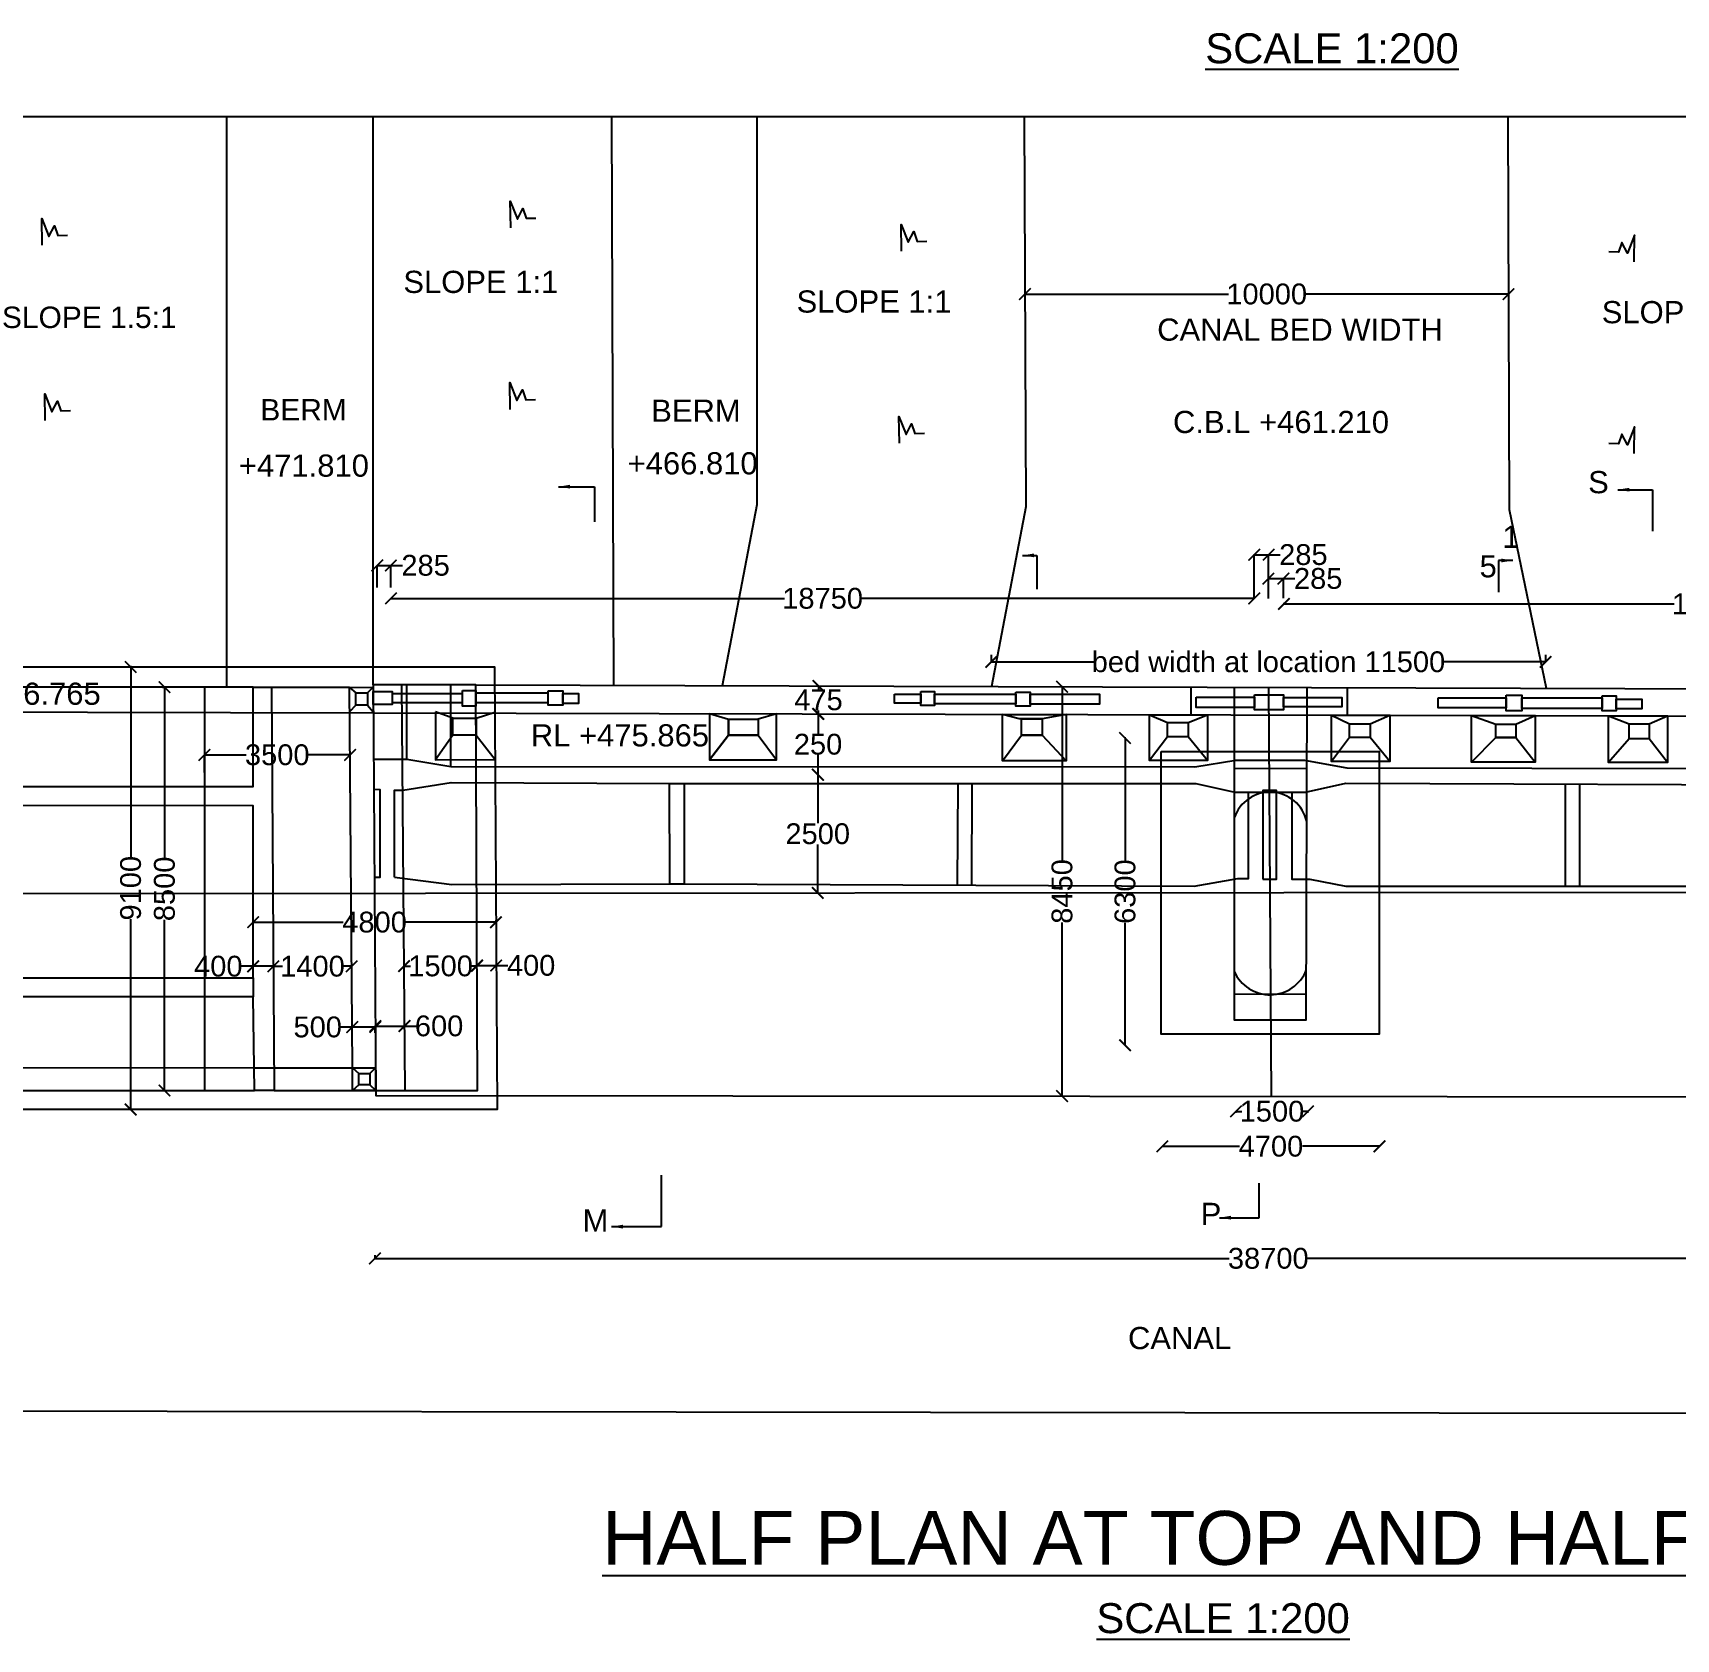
# Model space of a CAD drawing. Header units: inches. Extents: x -60434 to 117548, y -84336 to 29578.
# Drawn here: x -24382 to 11194, y -41999 to -7236 of the extents above; entities that cross this region are included whole.
import ezdxf

# ---------------------------------------------------------------- set-up
doc = ezdxf.new("R2010")
doc.units = ezdxf.units.IN
doc.header["$MEASUREMENT"] = 0
doc.styles.get("Standard").update_dxf_attribs({"font": 'arial.ttf'})
doc.dimstyles.get("Standard").update_dxf_attribs({"dimtxt": 450, "dimasz": 250, "dimexe": 0.18, "dimexo": 0.0625, "dimgap": 0.09, "dimtad": 0, "dimtih": 1, "dimtoh": 1, "dimdec": 0, "dimzin": 0, "dimdsep": 46, "dimtxsty": 'Standard', "dimblk": 'ARCHTICK', "dimcen": 0.09, "dimadec": 0, "dimazin": 0, "dimtfac": 1, "dimtdec": 0, "dimtofl": 0, "dimtmove": 0, "dimatfit": 3, "dimfxl": 1, "dimtolj": 1, "dimtzin": 0, "dimarcsym": 0})

# ---------------------------------------------------------------- blocks, each defined once
blk = doc.blocks.new('_ArchTick')
at = {"color": 0, "linetype": 'ByBlock', "const_width": 0.15}
blk.add_lwpolyline([(-0.5, -0.5), (0.5, 0.5)], dxfattribs=at)
blk = doc.blocks.new('*D48')
at = {"layer": 'Defpoints', "color": 0, "lineweight": -2, "transparency": 16777216}
for p, q in [((-22244, -20959), (-22264, -20959)), ((-22264, -20959), (-22264, -25077)), ((-22264, -30537), (-22264, -26420)), ((-22244, -30537), (-22264, -30537))]:
    blk.add_line(p, q, dxfattribs=at)
at = {"layer": 'Defpoints', "color": 0, "transparency": 16777216}
for p in [(-22264, -20959), (-22244, -20959), (-22244, -30537)]:
    blk.add_point(p, dxfattribs=at)
at = {"layer": 'Defpoints', "color": 0, "lineweight": -2, "transparency": 16777216, "xscale": 250, "yscale": 250, "zscale": 250}
for p, rotation in [((-22264, -20959), 90), ((-22264, -30537), 270)]:
    blk.add_blockref('_ArchTick', p, dxfattribs=dict(at, rotation=rotation))
at = {"layer": 'Defpoints', "color": 0, "transparency": 16777216, "insert": (-22264, -25748), "char_height": 450, "attachment_point": 5, "rotation": 90}
blk.add_mtext('\\A1;9100', dxfattribs=at)
blk = doc.blocks.new('*D49')
at = {"layer": 'Defpoints', "color": 0, "lineweight": -2, "transparency": 16777216}
for p, q in [((-21575, -21397), (-21531, -21397)), ((-21532, -21397), (-21532, -25091)), ((-21532, -30127), (-21532, -26434)), ((-21575, -30127), (-21531, -30127))]:
    blk.add_line(p, q, dxfattribs=at)
at = {"layer": 'Defpoints', "color": 0, "transparency": 16777216}
for p in [(-21576, -21397), (-21532, -21397), (-21576, -30127)]:
    blk.add_point(p, dxfattribs=at)
at = {"layer": 'Defpoints', "color": 0, "lineweight": -2, "transparency": 16777216, "xscale": 250, "yscale": 250, "zscale": 250}
for p, rotation in [((-21532, -21397), 90), ((-21532, -30127), 270)]:
    blk.add_blockref('_ArchTick', p, dxfattribs=dict(at, rotation=rotation))
at = {"layer": 'Defpoints', "color": 0, "transparency": 16777216, "insert": (-21532, -25762), "char_height": 450, "attachment_point": 5, "rotation": 90}
blk.add_mtext('\\A1;8500', dxfattribs=at)
blk = doc.blocks.new('*D50')
at = {"layer": 'Defpoints', "color": 0, "lineweight": -2, "transparency": 16777216}
for p, q in [((-19612, -27438), (-19862, -27438)), ((-19612, -27441), (-19612, -27438)), ((-19177, -27438), (-19612, -27438)), ((-19177, -27438), (-19177, -27438))]:
    blk.add_line(p, q, dxfattribs=at)
at = {"layer": 'Defpoints', "color": 0, "transparency": 16777216}
for p in [(-19612, -27441), (-19177, -27438), (-19177, -27438)]:
    blk.add_point(p, dxfattribs=at)
at = {"layer": 'Defpoints', "color": 0, "lineweight": -2, "transparency": 16777216, "xscale": 250, "yscale": 250, "zscale": 250, "rotation": 180}
blk.add_blockref('_ArchTick', (-19612, -27438), dxfattribs=at)
at = {"layer": 'Defpoints', "color": 0, "lineweight": -2, "transparency": 16777216, "xscale": 250, "yscale": 250, "zscale": 250}
blk.add_blockref('_ArchTick', (-19177, -27438), dxfattribs=at)
at = {"layer": 'Defpoints', "color": 0, "transparency": 16777216, "insert": (-20367, -27438), "char_height": 450, "attachment_point": 5}
blk.add_mtext('\\A1;400', dxfattribs=at)
blk = doc.blocks.new('*D51')
at = {"layer": 'Defpoints', "color": 0, "lineweight": -2, "transparency": 16777216}
for p, q in [((-14766, -27422), (-14766, -27420)), ((-14766, -27420), (-14351, -27420)), ((-14351, -27420), (-14351, -27420)), ((-14351, -27420), (-14101, -27420))]:
    blk.add_line(p, q, dxfattribs=at)
at = {"layer": 'Defpoints', "color": 0, "transparency": 16777216}
for p in [(-14766, -27422), (-14351, -27420), (-14351, -27420)]:
    blk.add_point(p, dxfattribs=at)
at = {"layer": 'Defpoints', "color": 0, "lineweight": -2, "transparency": 16777216, "xscale": 250, "yscale": 250, "zscale": 250, "rotation": 180}
blk.add_blockref('_ArchTick', (-14766, -27420), dxfattribs=at)
at = {"layer": 'Defpoints', "color": 0, "lineweight": -2, "transparency": 16777216, "xscale": 250, "yscale": 250, "zscale": 250}
blk.add_blockref('_ArchTick', (-14351, -27420), dxfattribs=at)
at = {"layer": 'Defpoints', "color": 0, "transparency": 16777216, "insert": (-13595, -27420), "char_height": 450, "attachment_point": 5}
blk.add_mtext('\\A1;400', dxfattribs=at)
blk = doc.blocks.new('*D52')
at = {"layer": 'Defpoints', "color": 0, "lineweight": -2, "transparency": 16777216}
for p, q in [((-19177, -27452), (-19177, -27438)), ((-19177, -27438), (-18978, -27438)), ((-17480, -27438), (-17678, -27438)), ((-17480, -27438), (-17480, -27438))]:
    blk.add_line(p, q, dxfattribs=at)
at = {"layer": 'Defpoints', "color": 0, "transparency": 16777216}
for p in [(-19177, -27452), (-17480, -27438), (-17480, -27438)]:
    blk.add_point(p, dxfattribs=at)
at = {"layer": 'Defpoints', "color": 0, "lineweight": -2, "transparency": 16777216, "xscale": 250, "yscale": 250, "zscale": 250, "rotation": 180}
blk.add_blockref('_ArchTick', (-19177, -27438), dxfattribs=at)
at = {"layer": 'Defpoints', "color": 0, "lineweight": -2, "transparency": 16777216, "xscale": 250, "yscale": 250, "zscale": 250}
blk.add_blockref('_ArchTick', (-17480, -27438), dxfattribs=at)
at = {"layer": 'Defpoints', "color": 0, "transparency": 16777216, "insert": (-18328, -27438), "char_height": 450, "attachment_point": 5}
blk.add_mtext('\\A1;1400', dxfattribs=at)
blk = doc.blocks.new('*D53')
at = {"layer": 'Defpoints', "color": 0, "lineweight": -2, "transparency": 16777216}
for p, q in [((-16345, -27432), (-16345, -27432)), ((-16345, -27432), (-16205, -27432)), ((-14766, -27432), (-14905, -27432)), ((-14766, -27420), (-14766, -27432))]:
    blk.add_line(p, q, dxfattribs=at)
at = {"layer": 'Defpoints', "color": 0, "transparency": 16777216}
for p in [(-16345, -27432), (-16345, -27432), (-14766, -27420)]:
    blk.add_point(p, dxfattribs=at)
at = {"layer": 'Defpoints', "color": 0, "lineweight": -2, "transparency": 16777216, "xscale": 250, "yscale": 250, "zscale": 250, "rotation": 180}
blk.add_blockref('_ArchTick', (-16345, -27432), dxfattribs=at)
at = {"layer": 'Defpoints', "color": 0, "lineweight": -2, "transparency": 16777216, "xscale": 250, "yscale": 250, "zscale": 250}
blk.add_blockref('_ArchTick', (-14766, -27432), dxfattribs=at)
at = {"layer": 'Defpoints', "color": 0, "transparency": 16777216, "insert": (-15555, -27432), "char_height": 450, "attachment_point": 5}
blk.add_mtext('\\A1;1500', dxfattribs=at)
blk = doc.blocks.new('*D54')
at = {"layer": 'Defpoints', "color": 0, "lineweight": -2, "transparency": 16777216}
for p, q in [((-19612, -26468), (-19612, -26484)), ((-19612, -26484), (-17664, -26484)), ((-14357, -26484), (-16304, -26484)), ((-14357, -26438), (-14357, -26484))]:
    blk.add_line(p, q, dxfattribs=at)
at = {"layer": 'Defpoints', "color": 0, "transparency": 16777216}
for p in [(-19612, -26468), (-14357, -26437), (-14357, -26484)]:
    blk.add_point(p, dxfattribs=at)
at = {"layer": 'Defpoints', "color": 0, "lineweight": -2, "transparency": 16777216, "xscale": 250, "yscale": 250, "zscale": 250, "rotation": 180}
blk.add_blockref('_ArchTick', (-19612, -26484), dxfattribs=at)
at = {"layer": 'Defpoints', "color": 0, "lineweight": -2, "transparency": 16777216, "xscale": 250, "yscale": 250, "zscale": 250}
blk.add_blockref('_ArchTick', (-14357, -26484), dxfattribs=at)
at = {"layer": 'Defpoints', "color": 0, "transparency": 16777216, "insert": (-16984, -26484), "char_height": 450, "attachment_point": 5}
blk.add_mtext('\\A1;4800', dxfattribs=at)
blk = doc.blocks.new('*D55')
at = {"layer": 'Defpoints', "color": 0, "lineweight": -2, "transparency": 16777216}
for p, q in [((-17468, -28753), (-17718, -28753)), ((-17468, -28879), (-17468, -28753)), ((-16968, -28753), (-17468, -28753)), ((-16968, -28876), (-16968, -28753))]:
    blk.add_line(p, q, dxfattribs=at)
at = {"layer": 'Defpoints', "color": 0, "transparency": 16777216}
for p in [(-16968, -28753), (-17468, -28879), (-16968, -28876)]:
    blk.add_point(p, dxfattribs=at)
at = {"layer": 'Defpoints', "color": 0, "lineweight": -2, "transparency": 16777216, "xscale": 250, "yscale": 250, "zscale": 250, "rotation": 180}
blk.add_blockref('_ArchTick', (-17468, -28753), dxfattribs=at)
at = {"layer": 'Defpoints', "color": 0, "lineweight": -2, "transparency": 16777216, "xscale": 250, "yscale": 250, "zscale": 250}
blk.add_blockref('_ArchTick', (-16968, -28753), dxfattribs=at)
at = {"layer": 'Defpoints', "color": 0, "transparency": 16777216, "insert": (-18215, -28753), "char_height": 450, "attachment_point": 5}
blk.add_mtext('\\A1;500', dxfattribs=at)
blk = doc.blocks.new('*D56')
at = {"layer": 'Defpoints', "color": 0, "lineweight": -2, "transparency": 16777216}
for p, q in [((-16969, -28757), (-16969, -28729)), ((-16969, -28730), (-16335, -28730)), ((-16335, -28752), (-16335, -28729)), ((-16335, -28730), (-16085, -28730))]:
    blk.add_line(p, q, dxfattribs=at)
at = {"layer": 'Defpoints', "color": 0, "transparency": 16777216}
for p in [(-16969, -28757), (-16335, -28730), (-16335, -28752)]:
    blk.add_point(p, dxfattribs=at)
at = {"layer": 'Defpoints', "color": 0, "lineweight": -2, "transparency": 16777216, "xscale": 250, "yscale": 250, "zscale": 250, "rotation": 180}
blk.add_blockref('_ArchTick', (-16969, -28730), dxfattribs=at)
at = {"layer": 'Defpoints', "color": 0, "lineweight": -2, "transparency": 16777216, "xscale": 250, "yscale": 250, "zscale": 250}
blk.add_blockref('_ArchTick', (-16335, -28730), dxfattribs=at)
at = {"layer": 'Defpoints', "color": 0, "transparency": 16777216, "insert": (-15587, -28730), "char_height": 450, "attachment_point": 5}
blk.add_mtext('\\A1;600', dxfattribs=at)
blk = doc.blocks.new('*D57')
at = {"layer": 'Defpoints', "color": 0, "lineweight": -2, "transparency": 16777216}
for p, q in [((-20668, -23245), (-20668, -22862)), ((-20668, -22862), (-19762, -22862)), ((-17514, -22862), (-18420, -22862)), ((-17514, -23220), (-17514, -22862))]:
    blk.add_line(p, q, dxfattribs=at)
at = {"layer": 'Defpoints', "color": 0, "transparency": 16777216}
for p in [(-17514, -22862), (-20668, -23246), (-17514, -23220)]:
    blk.add_point(p, dxfattribs=at)
at = {"layer": 'Defpoints', "color": 0, "lineweight": -2, "transparency": 16777216, "xscale": 250, "yscale": 250, "zscale": 250, "rotation": 180}
blk.add_blockref('_ArchTick', (-20668, -22862), dxfattribs=at)
at = {"layer": 'Defpoints', "color": 0, "lineweight": -2, "transparency": 16777216, "xscale": 250, "yscale": 250, "zscale": 250}
blk.add_blockref('_ArchTick', (-17514, -22862), dxfattribs=at)
at = {"layer": 'Defpoints', "color": 0, "transparency": 16777216, "insert": (-19091, -22862), "char_height": 450, "attachment_point": 5}
blk.add_mtext('\\A1;3500', dxfattribs=at)
blk = doc.blocks.new('*D58')
at = {"layer": 'Defpoints', "color": 0, "lineweight": -2, "transparency": 16777216}
for p, q in [((-7376, -23293), (-7390, -23293)), ((-7390, -23293), (-7390, -24341)), ((-7390, -25848), (-7390, -24800)), ((-7376, -25848), (-7390, -25848))]:
    blk.add_line(p, q, dxfattribs=at)
at = {"layer": 'Defpoints', "color": 0, "transparency": 16777216}
for p in [(-7390, -23293), (-7376, -23293), (-7376, -25848)]:
    blk.add_point(p, dxfattribs=at)
at = {"layer": 'Defpoints', "color": 0, "lineweight": -2, "transparency": 16777216, "xscale": 250, "yscale": 250, "zscale": 250}
for p, rotation in [((-7390, -23293), 90), ((-7390, -25848), 270)]:
    blk.add_blockref('_ArchTick', p, dxfattribs=dict(at, rotation=rotation))
at = {"layer": 'Defpoints', "color": 0, "transparency": 16777216, "insert": (-7390, -24571), "char_height": 450, "attachment_point": 5}
blk.add_mtext('\\A1;2500', dxfattribs=at)
blk = doc.blocks.new('*D59')
at = {"layer": 'Defpoints', "color": 0, "lineweight": -2, "transparency": 16777216}
for p, q in [((-7373, -21976), (-7383, -21976)), ((-7383, -21976), (-7383, -22404)), ((-7383, -23293), (-7383, -22864)), ((-7376, -23293), (-7383, -23293))]:
    blk.add_line(p, q, dxfattribs=at)
at = {"layer": 'Defpoints', "color": 0, "transparency": 16777216}
for p in [(-7383, -21976), (-7373, -21976), (-7376, -23293)]:
    blk.add_point(p, dxfattribs=at)
at = {"layer": 'Defpoints', "color": 0, "lineweight": -2, "transparency": 16777216, "xscale": 250, "yscale": 250, "zscale": 250}
for p, rotation in [((-7383, -21976), 90), ((-7383, -23293), 270)]:
    blk.add_blockref('_ArchTick', p, dxfattribs=dict(at, rotation=rotation))
at = {"layer": 'Defpoints', "color": 0, "transparency": 16777216, "insert": (-7383, -22634), "char_height": 450, "attachment_point": 5}
blk.add_mtext('\\A1;250', dxfattribs=at)
blk = doc.blocks.new('*D60')
at = {"layer": 'Defpoints', "color": 0, "lineweight": -2, "transparency": 16777216}
for p, q in [((-7371, -21371), (-7373, -21371)), ((-7373, -21371), (-7373, -21444)), ((-7373, -21976), (-7373, -21902)), ((-7373, -21976), (-7373, -21976))]:
    blk.add_line(p, q, dxfattribs=at)
at = {"layer": 'Defpoints', "color": 0, "transparency": 16777216}
for p in [(-7373, -21371), (-7371, -21371), (-7373, -21976)]:
    blk.add_point(p, dxfattribs=at)
at = {"layer": 'Defpoints', "color": 0, "lineweight": -2, "transparency": 16777216, "xscale": 250, "yscale": 250, "zscale": 250}
for p, rotation in [((-7373, -21371), 90), ((-7373, -21976), 270)]:
    blk.add_blockref('_ArchTick', p, dxfattribs=dict(at, rotation=rotation))
at = {"layer": 'Defpoints', "color": 0, "transparency": 16777216, "insert": (-7373, -21673), "char_height": 450, "attachment_point": 5}
blk.add_mtext('\\A1;475', dxfattribs=at)
blk = doc.blocks.new('*D61')
at = {"layer": 'Defpoints', "color": 0, "lineweight": -2, "transparency": 16777216}
for p, q in [((-2090, -21388), (-2100, -21388)), ((-2100, -21388), (-2100, -25146)), ((-2100, -30247), (-2100, -26489)), ((-2089, -30247), (-2100, -30247))]:
    blk.add_line(p, q, dxfattribs=at)
at = {"layer": 'Defpoints', "color": 0, "transparency": 16777216}
for p in [(-2100, -21388), (-2090, -21388), (-2089, -30247)]:
    blk.add_point(p, dxfattribs=at)
at = {"layer": 'Defpoints', "color": 0, "lineweight": -2, "transparency": 16777216, "xscale": 250, "yscale": 250, "zscale": 250}
for p, rotation in [((-2100, -21388), 90), ((-2100, -30247), 270)]:
    blk.add_blockref('_ArchTick', p, dxfattribs=dict(at, rotation=rotation))
at = {"layer": 'Defpoints', "color": 0, "transparency": 16777216, "insert": (-2100, -25818), "char_height": 450, "attachment_point": 5, "rotation": 90}
blk.add_mtext('\\A1;8450', dxfattribs=at)
blk = doc.blocks.new('*D62')
at = {"layer": 'Defpoints', "color": 0, "lineweight": -2, "transparency": 16777216}
for p, q in [((-718, -22497), (-736, -22497)), ((-736, -22497), (-736, -25149)), ((-736, -29146), (-736, -26494)), ((-718, -29146), (-736, -29146))]:
    blk.add_line(p, q, dxfattribs=at)
at = {"layer": 'Defpoints', "color": 0, "transparency": 16777216}
for p in [(-736, -22497), (-718, -22497), (-718, -29146)]:
    blk.add_point(p, dxfattribs=at)
at = {"layer": 'Defpoints', "color": 0, "lineweight": -2, "transparency": 16777216, "xscale": 250, "yscale": 250, "zscale": 250}
for p, rotation in [((-736, -22497), 90), ((-736, -29146), 270)]:
    blk.add_blockref('_ArchTick', p, dxfattribs=dict(at, rotation=rotation))
at = {"layer": 'Defpoints', "color": 0, "transparency": 16777216, "insert": (-736, -25822), "char_height": 450, "attachment_point": 5, "rotation": 90}
blk.add_mtext('\\A1;6300', dxfattribs=at)
blk = doc.blocks.new('*D63')
at = {"layer": 'Defpoints', "color": 0, "lineweight": -2, "transparency": 16777216}
for p, q in [((-16926, -19241), (-16926, -18762)), ((-16926, -18762), (-16632, -18762)), ((-16632, -19241), (-16632, -18762)), ((-16632, -18762), (-16382, -18762))]:
    blk.add_line(p, q, dxfattribs=at)
at = {"layer": 'Defpoints', "color": 0, "transparency": 16777216}
for p in [(-16632, -18762), (-16926, -19241), (-16632, -19241)]:
    blk.add_point(p, dxfattribs=at)
at = {"layer": 'Defpoints', "color": 0, "lineweight": -2, "transparency": 16777216, "xscale": 250, "yscale": 250, "zscale": 250, "rotation": 180}
blk.add_blockref('_ArchTick', (-16926, -18762), dxfattribs=at)
at = {"layer": 'Defpoints', "color": 0, "lineweight": -2, "transparency": 16777216, "xscale": 250, "yscale": 250, "zscale": 250}
blk.add_blockref('_ArchTick', (-16632, -18762), dxfattribs=at)
at = {"layer": 'Defpoints', "color": 0, "transparency": 16777216, "insert": (-15879, -18762), "char_height": 450, "attachment_point": 5}
blk.add_mtext('\\A1;285', dxfattribs=at)
blk = doc.blocks.new('*D64')
at = {"layer": 'Defpoints', "color": 0, "lineweight": -2, "transparency": 16777216}
for p, q in [((-16628, -19470), (-16628, -19477)), ((-16628, -19476), (-8109, -19476)), ((2060, -19476), (-6459, -19476)), ((2060, -19470), (2060, -19477))]:
    blk.add_line(p, q, dxfattribs=at)
at = {"layer": 'Defpoints', "color": 0, "transparency": 16777216}
for p in [(-16628, -19470), (2060, -19470), (2060, -19476)]:
    blk.add_point(p, dxfattribs=at)
at = {"layer": 'Defpoints', "color": 0, "lineweight": -2, "transparency": 16777216, "xscale": 250, "yscale": 250, "zscale": 250, "rotation": 180}
blk.add_blockref('_ArchTick', (-16628, -19476), dxfattribs=at)
at = {"layer": 'Defpoints', "color": 0, "lineweight": -2, "transparency": 16777216, "xscale": 250, "yscale": 250, "zscale": 250}
blk.add_blockref('_ArchTick', (2060, -19476), dxfattribs=at)
at = {"layer": 'Defpoints', "color": 0, "transparency": 16777216, "insert": (-7284, -19476), "char_height": 450, "attachment_point": 5}
blk.add_mtext('\\A1;18750', dxfattribs=at)
blk = doc.blocks.new('*D65')
at = {"layer": 'Defpoints', "color": 0, "lineweight": -2, "transparency": 16777216}
for p, q in [((2060, -19477), (2060, -18529)), ((2060, -18530), (2371, -18530)), ((2371, -19477), (2371, -18529)), ((2371, -18530), (2621, -18530))]:
    blk.add_line(p, q, dxfattribs=at)
at = {"layer": 'Defpoints', "color": 0, "transparency": 16777216}
for p in [(2371, -18530), (2060, -19477), (2371, -19477)]:
    blk.add_point(p, dxfattribs=at)
at = {"layer": 'Defpoints', "color": 0, "lineweight": -2, "transparency": 16777216, "xscale": 250, "yscale": 250, "zscale": 250, "rotation": 180}
blk.add_blockref('_ArchTick', (2060, -18530), dxfattribs=at)
at = {"layer": 'Defpoints', "color": 0, "lineweight": -2, "transparency": 16777216, "xscale": 250, "yscale": 250, "zscale": 250}
blk.add_blockref('_ArchTick', (2371, -18530), dxfattribs=at)
at = {"layer": 'Defpoints', "color": 0, "transparency": 16777216, "insert": (3124, -18530), "char_height": 450, "attachment_point": 5}
blk.add_mtext('\\A1;285', dxfattribs=at)
blk = doc.blocks.new('*D66')
at = {"layer": 'Defpoints', "color": 0, "lineweight": -2, "transparency": 16777216}
for p, q in [((2366, -19470), (2366, -19047)), ((2366, -19047), (2692, -19047)), ((2692, -19470), (2692, -19047)), ((2692, -19047), (2942, -19047))]:
    blk.add_line(p, q, dxfattribs=at)
at = {"layer": 'Defpoints', "color": 0, "transparency": 16777216}
for p in [(2692, -19047), (2366, -19470), (2692, -19470)]:
    blk.add_point(p, dxfattribs=at)
at = {"layer": 'Defpoints', "color": 0, "lineweight": -2, "transparency": 16777216, "xscale": 250, "yscale": 250, "zscale": 250, "rotation": 180}
blk.add_blockref('_ArchTick', (2366, -19047), dxfattribs=at)
at = {"layer": 'Defpoints', "color": 0, "lineweight": -2, "transparency": 16777216, "xscale": 250, "yscale": 250, "zscale": 250}
blk.add_blockref('_ArchTick', (2692, -19047), dxfattribs=at)
at = {"layer": 'Defpoints', "color": 0, "transparency": 16777216, "insert": (3445, -19047), "char_height": 450, "attachment_point": 5}
blk.add_mtext('\\A1;285', dxfattribs=at)
blk = doc.blocks.new('*D67')
at = {"layer": 'Defpoints', "color": 0, "lineweight": -2, "transparency": 16777216}
for p, q in [((2702, -19574), (2702, -19596)), ((2702, -19596), (11152, -19596)), ((21252, -19596), (12802, -19596)), ((21252, -19574), (21252, -19596))]:
    blk.add_line(p, q, dxfattribs=at)
at = {"layer": 'Defpoints', "color": 0, "transparency": 16777216}
for p in [(2702, -19574), (21252, -19574), (21252, -19596)]:
    blk.add_point(p, dxfattribs=at)
at = {"layer": 'Defpoints', "color": 0, "lineweight": -2, "transparency": 16777216, "xscale": 250, "yscale": 250, "zscale": 250, "rotation": 180}
blk.add_blockref('_ArchTick', (2702, -19596), dxfattribs=at)
at = {"layer": 'Defpoints', "color": 0, "lineweight": -2, "transparency": 16777216, "xscale": 250, "yscale": 250, "zscale": 250}
blk.add_blockref('_ArchTick', (21252, -19596), dxfattribs=at)
at = {"layer": 'Defpoints', "color": 0, "transparency": 16777216, "insert": (11977, -19596), "char_height": 450, "attachment_point": 5}
blk.add_mtext('\\A1;18750', dxfattribs=at)
blk = doc.blocks.new('*D69')
at = {"layer": 'Defpoints', "color": 0, "lineweight": -2, "transparency": 16777216}
for p, q in [((-2904, -12913), (-2904, -12890)), ((-2904, -12890), (1505, -12890)), ((7564, -12890), (3155, -12890)), ((7564, -12883), (7564, -12891))]:
    blk.add_line(p, q, dxfattribs=at)
at = {"layer": 'Defpoints', "color": 0, "transparency": 16777216}
for p in [(-2904, -12913), (7564, -12883), (7564, -12890)]:
    blk.add_point(p, dxfattribs=at)
at = {"layer": 'Defpoints', "color": 0, "lineweight": -2, "transparency": 16777216, "xscale": 250, "yscale": 250, "zscale": 250, "rotation": 180}
blk.add_blockref('_ArchTick', (-2904, -12890), dxfattribs=at)
at = {"layer": 'Defpoints', "color": 0, "lineweight": -2, "transparency": 16777216, "xscale": 250, "yscale": 250, "zscale": 250}
blk.add_blockref('_ArchTick', (7564, -12890), dxfattribs=at)
at = {"layer": 'Defpoints', "color": 0, "transparency": 16777216, "insert": (2330, -12890), "char_height": 450, "attachment_point": 5}
blk.add_mtext('\\A1;10000', dxfattribs=at)
blk = doc.blocks.new('*D70')
at = {"layer": 'Defpoints', "color": 0, "lineweight": -2, "transparency": 16777216}
for p, q in [((72, -31328), (72, -31334)), ((72, -31334), (1742, -31334)), ((4773, -31334), (3103, -31334)), ((4773, -31328), (4773, -31334))]:
    blk.add_line(p, q, dxfattribs=at)
at = {"layer": 'Defpoints', "color": 0, "transparency": 16777216}
for p in [(72, -31328), (4773, -31328), (4773, -31334)]:
    blk.add_point(p, dxfattribs=at)
at = {"layer": 'Defpoints', "color": 0, "lineweight": -2, "transparency": 16777216, "xscale": 250, "yscale": 250, "zscale": 250, "rotation": 180}
blk.add_blockref('_ArchTick', (72, -31334), dxfattribs=at)
at = {"layer": 'Defpoints', "color": 0, "lineweight": -2, "transparency": 16777216, "xscale": 250, "yscale": 250, "zscale": 250}
blk.add_blockref('_ArchTick', (4773, -31334), dxfattribs=at)
at = {"layer": 'Defpoints', "color": 0, "transparency": 16777216, "insert": (2422, -31334), "char_height": 450, "attachment_point": 5}
blk.add_mtext('\\A1;4700', dxfattribs=at)
blk = doc.blocks.new('*D71')
at = {"layer": 'Defpoints', "color": 0, "lineweight": -2, "transparency": 16777216}
for p, q in [((1665, -30611), (1665, -30577)), ((1665, -30577), (1794, -30577)), ((3224, -30577), (3095, -30577)), ((3224, -30611), (3224, -30577))]:
    blk.add_line(p, q, dxfattribs=at)
at = {"layer": 'Defpoints', "color": 0, "transparency": 16777216}
for p in [(3224, -30577), (1665, -30611), (3224, -30611)]:
    blk.add_point(p, dxfattribs=at)
at = {"layer": 'Defpoints', "color": 0, "lineweight": -2, "transparency": 16777216, "xscale": 250, "yscale": 250, "zscale": 250, "rotation": 180}
blk.add_blockref('_ArchTick', (1665, -30577), dxfattribs=at)
at = {"layer": 'Defpoints', "color": 0, "lineweight": -2, "transparency": 16777216, "xscale": 250, "yscale": 250, "zscale": 250}
blk.add_blockref('_ArchTick', (3224, -30577), dxfattribs=at)
at = {"layer": 'Defpoints', "color": 0, "transparency": 16777216, "insert": (2444, -30577), "char_height": 450, "attachment_point": 5}
blk.add_mtext('\\A1;1500', dxfattribs=at)
blk = doc.blocks.new('*D86')
at = {"layer": 'Defpoints', "color": 0, "lineweight": -2, "transparency": 16777216}
for p, q in [((-3632, -20697), (-3632, -20851)), ((-3632, -20850), (-1423, -20850)), ((8368, -20850), (6160, -20850)), ((8368, -20697), (8368, -20851))]:
    blk.add_line(p, q, dxfattribs=at)
at = {"layer": 'Defpoints', "color": 0, "transparency": 16777216}
for p in [(-3632, -20697), (8368, -20697), (8368, -20850)]:
    blk.add_point(p, dxfattribs=at)
at = {"layer": 'Defpoints', "color": 0, "lineweight": -2, "transparency": 16777216, "xscale": 250, "yscale": 250, "zscale": 250, "rotation": 180}
blk.add_blockref('_ArchTick', (-3632, -20850), dxfattribs=at)
at = {"layer": 'Defpoints', "color": 0, "lineweight": -2, "transparency": 16777216, "xscale": 250, "yscale": 250, "zscale": 250}
blk.add_blockref('_ArchTick', (8368, -20850), dxfattribs=at)
at = {"layer": 'Defpoints', "color": 0, "transparency": 16777216, "insert": (2368, -20850), "char_height": 450, "attachment_point": 5}
blk.add_mtext('\\A1;bed width at location 11500', dxfattribs=at)
blk = doc.blocks.new('*D87')
at = {"layer": 'Defpoints', "color": 0, "lineweight": -2, "transparency": 16777216}
for p, q in [((-16976, -33686), (-16976, -33760)), ((-16976, -33760), (1518, -33760)), ((21704, -33760), (3210, -33760)), ((21704, -33686), (21704, -33760))]:
    blk.add_line(p, q, dxfattribs=at)
at = {"layer": 'Defpoints', "color": 0, "transparency": 16777216}
for p in [(-16976, -33686), (21704, -33686), (21704, -33760)]:
    blk.add_point(p, dxfattribs=at)
at = {"layer": 'Defpoints', "color": 0, "lineweight": -2, "transparency": 16777216, "xscale": 250, "yscale": 250, "zscale": 250, "rotation": 180}
blk.add_blockref('_ArchTick', (-16976, -33760), dxfattribs=at)
at = {"layer": 'Defpoints', "color": 0, "lineweight": -2, "transparency": 16777216, "xscale": 250, "yscale": 250, "zscale": 250}
blk.add_blockref('_ArchTick', (21704, -33760), dxfattribs=at)
at = {"layer": 'Defpoints', "color": 0, "transparency": 16777216, "insert": (2364, -33760), "char_height": 450, "attachment_point": 5}
blk.add_mtext('\\A1;38700', dxfattribs=at)

msp = doc.modelspace()

# ---------------------------------------------------------------- linework, layer by layer
at = {"layer": 'Defpoints'}
for points in [[(-43642.5, -9048.5), (11441.9, -9048.5), (12004.1, -8687.2), (12004.1, -9373), (12665.7, -9050), (51909.6, -8978.4), (51979.4, -26877.4), (52602.5, -27197.9), (53220.5, -27803.5), (51978.5, -28128.4), (52007.4, -41340.6)], [(-20190.8, -9048.5), (-20190.8, -21397.2)], [(-19159.2, -30126.3), (-14754, -30126.3), (-14792, -21346.8), (-17015.2, -21346.8), (-17015.2, -9048.5)], [(-17015.2, -21346.8), (-16960.1, -30232), (21695.9, -30272.3), (21576.2, -9033.7)], [(-11856.3, -9048.5), (-11812.8, -21356.4)], [(-9450.1, -21364.1), (-8703, -17440.8), (-8703, -9048.5)], [(-2920.4, -9048.5), (-2885, -17493.5), (-3629, -21382.9)], [(7553.4, -9048.5), (7577.7, -17554.7), (8382, -21421.8)], [(-14036.8, -11458.5), (-14046.3, -10879), (-13892.8, -11267), (-13773.3, -11037), (-13701.3, -11248), (-13490.3, -11243)], [(-24179.5, -11832.5), (-24189, -11253), (-24035.5, -11641), (-23916, -11411), (-23844, -11622), (-23633, -11617)], [(-5575.3, -11960), (-5584.8, -11380.5), (-5431.3, -11768.5), (-5311.8, -11538.5), (-5239.8, -11749.5), (-5028.8, -11744.5)], [(10283.2, -12193.5), (10292.7, -11614), (10139.2, -12002), (10019.7, -11772), (9947.7, -11983), (9736.7, -11978)], [(-14046.3, -15385.5), (-14055.8, -14806), (-13902.3, -15194), (-13782.8, -14964), (-13710.8, -15175), (-13499.8, -15170)], [(-24111.8, -15628), (-24121.3, -15048.5), (-23967.8, -15436.5), (-23848.3, -15206.5), (-23776.3, -15417.5), (-23565.3, -15412.5)], [(-5622.8, -16116.5), (-5632.3, -15537), (-5478.8, -15925), (-5359.3, -15695), (-5287.3, -15906), (-5076.3, -15901)], [(10283.2, -16341), (10292.7, -15761.5), (10139.2, -16149.5), (10019.7, -15919.5), (9947.7, -16130.5), (9736.7, -16125.5)], [(-28316.2, -23956.5), (-28316.2, -20959.2), (-14387.9, -20959.2), (-14333.1, -30537.4), (-28294.5, -30537.4), (-28294.5, -27684.6), (-19611.8, -27684.6), (-19611.8, -23965.5), (-28316.2, -23956.5)], [(-27910.3, -21383.7), (-27910.3, -23548.8), (-19611.8, -23548.8), (-19611.8, -21397.2), (-27910.3, -21397.2)], [(-27901.2, -29626.7), (-19588.4, -29636.3), (-17462.1, -29636.3), (-17528.9, -21400.6), (-19611.8, -21400.6)], [(-20668.2, -21397.2), (-20668.2, -30127)], [(-19216.6, -21400.6), (-19159.2, -30126.3), (-19580.9, -30127)], [(-17528.9, -21400.6), (-17014.9, -21397.4)], [(-17528.9, -21401.6), (-17387.6, -21521.8)], [(-17135.3, -21521.8), (-17014.9, -21397.4)], [(-17005.2, -22952.6), (-16285, -22952.6), (-16285, -21346.8)], [(-16606.3, -21530.4), (-15076.8, -21530.4)], [(-16323.8, -30126.3), (-16392.7, -21346.8)], [(-16285, -22952.6), (-15335.3, -23112.3), (-15335.3, -21346.8)], [(-14792, -21346.8), (32701.3, -21500.6), (32716.7, -23579.3), (23887.6, -23593.6), (23867.2, -21472)], [(-14791.2, -21522.6), (-13222.4, -21522.6)], [(685.2, -21396.9), (685.2, -21992.9)], [(1628.2, -21400), (1628.2, -28594.6), (3182.9, -28594.6), (3206.2, -21405.1)], [(2366.5, -21402.3), (2427.4, -30252.2)], [(4071.8, -21407.9), (4071.8, -22002.3)], [(-26303.4, -21930), (20123.5, -22041.8), (51960.2, -21959)], [(-17387.6, -21789.8), (-17524.6, -21933.3)], [(-17135.3, -21789.8), (-17011.6, -21933.5)], [(-16606.3, -21727.5), (-15076.8, -21727.5)], [(-15666.6, -21934), (-15666.6, -22967.3), (-14376.4, -22959.9)], [(-15287.8, -22071), (-15666.6, -21934)], [(-14790.4, -21726.2), (-13221.5, -21726.2)], [(-14787.3, -22071), (-14382.3, -21934.5)], [(-9730, -21969.9), (-9729.9, -22972.2), (-8285.8, -22972.2), (-8285.5, -21973.4)], [(-9730, -21969.9), (-9323.7, -22091.5), (-9323.7, -22434.2), (-9729.9, -22972.2), (-9323.7, -22434.2), (-8676.9, -22434.2), (-8285.8, -22972.2), (-8285.5, -21973.4), (-8676.9, -22091.5)], [(-2013.2, -21988.5), (-2532.3, -22081.9), (-3031.9, -22081.9), (-3391.1, -21985.2)], [(-207.9, -21992.9), (183.6, -22161.1), (633.2, -22161.1), (1049, -21992.9)], [(3733, -22002.3), (4124, -22186.8), (4573.3, -22186.8), (4995.3, -22002.3)], [(6767, -22009.6), (7292.6, -22196.2), (7721, -22196.2), (8145.5, -22009.6)], [(9732.6, -22016.8), (10174.7, -22190.2), (10612.4, -22190.2), (11005.9, -22016.8)], [(-15287.8, -22434.4), (-15666.6, -22967.3)], [(-14787.3, -22434.4), (-14376.4, -22959.9)], [(-3391.1, -22987.7), (-2981.9, -22437.9), (-2532.3, -22437.9), (-2013.2, -22987.7)], [(1049, -22987), (633.2, -22475), (183.6, -22475), (-207.9, -22987)], [(4995.3, -23005.9), (4573.3, -22485), (4124, -22485), (3733, -23005.9)], [(6767, -23017.2), (7292.6, -22488), (7721, -22488), (8145.5, -23017.2)], [(11005.9, -23029.5), (10612.4, -22517.1), (10174.7, -22517.1), (9732.6, -23029.5)], [(-15335.3, -23112.3), (774.2, -23120.9), (1660.7, -22975.4), (3151.1, -22975.4), (4068.4, -23143.2), (20074.7, -23173.8), (20965.8, -23012.8), (21655, -23008.9)], [(-16549.7, -25505.2), (-16549.7, -23623.8), (-16374.9, -23622.4), (-15328.2, -23463.3), (-10599, -23478.9), (796.4, -23478.9), (1641.8, -23667.9), (3168.6, -23667.9), (4045.5, -23472.1), (14946.1, -23520.9), (20017.3, -23528.8), (20966.3, -23675.2), (21247.7, -23675.2), (21247.7, -25540.9), (20957.9, -25540.9), (20082.7, -25712.7), (4048.5, -25708.1), (3269.8, -25560.4), (2880.4, -25560.4), (2880.4, -23667.9)], [(-16549.7, -25505.2), (-15309.1, -25667.6), (-10594.2, -25652.7), (-10599, -23478.9)], [(-10592.1, -25652.7), (-10274.9, -25652.7), (-10274.9, -23478.9)], [(-4358.6, -23478.9), (-4368.3, -25678.9)], [(-4051.2, -23478.9), (-4061, -25680.3)], [(1628.2, -23149.5), (3200.6, -23154.6)], [(-17001.2, -23607), (-16870.4, -23611.1), (-16870.4, -25512.5), (-16989.4, -25513.2)], [(-10274.9, -25652.7), (758.9, -25701.7), (1704.7, -25536.7), (1934.3, -25536.7), (1934.3, -23667.9)], [(8790, -23493.4), (8789.3, -25709.5)], [(9102.4, -23494.8), (9101.8, -25709.6)], [(-19611.8, -27684.6), (-19611.8, -28100.4), (-27901.2, -28100.4), (-27901.2, -30127), (-19580.9, -30127), (-19611.8, -28100.4)], [(1628.2, -28035.1), (3184.7, -28040.1)], [(-17462.1, -29636.3), (-17322.9, -29759.5)], [(-17086.6, -29759.5), (-16963.8, -29636.3)], [(-17322.9, -30003.5), (-17462.1, -30126.3)], [(-17086.6, -30003.5), (-16956.6, -30126.3)], [(-43502.8, -37035.2), (11568.9, -37106.3), (12154.6, -36748.7), (12161.1, -37424.9), (12815.2, -37103.1), (51997.9, -37017.5)]]:
    msp.add_lwpolyline(points, dxfattribs=at)
for points in [[(-17387.6, -21521.8), (-17135.3, -21521.8), (-17135.3, -21789.8), (-17387.6, -21789.8)], [(-17014.3, -21488.6), (-16606.3, -21488.6), (-16606.3, -21773.4), (-17014.3, -21773.4)], [(-15076.8, -21470.4), (-14790, -21470.4), (-14790, -21809.8), (-15076.8, -21809.8)], [(-13222.4, -21473.5), (-12906.9, -21473.5), (-12906.9, -21785.7), (-13222.4, -21785.7)], [(-12906.9, -21537.2), (-12567.2, -21537.2), (-12567.2, -21749.3), (-12906.9, -21749.3)], [(-5728.8, -21546.7), (-5154.5, -21546.7), (-5154.5, -21743.5), (-5728.8, -21743.5)], [(-5154.5, -21491), (-4859.4, -21491), (-4859.4, -21797), (-5154.5, -21797)], [(-4859.4, -21546.7), (-3104.6, -21546.7), (-3104.6, -21755), (-4859.4, -21755)], [(-3104.6, -21506.7), (-2788.1, -21506.7), (-2788.1, -21805), (-3104.6, -21805)], [(-2788.1, -21548.3), (-1288.3, -21548.3), (-1288.3, -21761.1), (-2788.1, -21761.1)], [(806, -21615.5), (2065.7, -21615.5), (2065.7, -21837.2), (806, -21837.2)], [(2065.7, -21560), (2690.7, -21560), (2690.7, -21887.3), (2065.7, -21887.3)], [(2690.7, -21620.9), (3959.8, -21620.9), (3959.8, -21821), (2690.7, -21821)], [(6044.8, -21625.8), (7516.8, -21625.8), (7516.8, -21847.2), (6044.8, -21847.2)], [(7516.8, -21568.2), (7854.1, -21568.2), (7854.1, -21906.4), (7516.8, -21906.4)], [(7854.1, -21628.3), (9595.5, -21628.3), (9595.5, -21861.5), (7854.1, -21861.5)], [(9595.5, -21582.7), (9892.8, -21582.7), (9892.8, -21910.7), (9595.5, -21910.7)], [(9892.8, -21654.4), (10453.4, -21654.4), (10453.4, -21864), (9892.8, -21864)], [(-3391.1, -21985.2), (-2013.2, -21988.5), (-2013.2, -22987.7), (-3391.1, -22987.7)], [(-207.9, -21992.9), (1049, -21992.9), (1049, -22987), (-207.9, -22987)], [(3733, -22002.3), (4995.3, -22002.3), (4995.3, -23005.9), (3733, -23005.9)], [(6767, -22009.6), (8145.5, -22009.6), (8145.5, -23017.2), (6767, -23017.2)], [(9732.6, -22016.8), (11005.9, -22016.8), (11005.9, -23029.5), (9732.6, -23029.5)], [(-15287.8, -22071), (-14787.3, -22071), (-14787.3, -22434.4), (-15287.8, -22434.4)], [(-9323.7, -22091.5), (-8676.9, -22091.5), (-8676.9, -22434.2), (-9323.7, -22434.2)], [(-2981.9, -22081.9), (-2532.3, -22081.9), (-2532.3, -22437.9), (-2981.9, -22437.9)], [(183.6, -22161.1), (633.2, -22161.1), (633.2, -22475), (183.6, -22475)], [(4124, -22186.8), (4573.3, -22186.8), (4573.3, -22485), (4124, -22485)], [(7292.6, -22196.2), (7721, -22196.2), (7721, -22488), (7292.6, -22488)], [(10174.7, -22190.2), (10612.4, -22190.2), (10612.4, -22517.1), (10174.7, -22517.1)], [(42.3, -22787.1), (4761.8, -22787.1), (4761.8, -28909.1), (42.3, -28909.1)], [(2246.1, -25553.4), (2542.6, -25553.4), (2542.6, -23630.5), (2246.1, -23630.5)], [(-17462.1, -29636.3), (-16963.8, -29636.3), (-16960.7, -30126.3), (-17462.1, -30126.3)], [(-17322.9, -29759.5), (-17086.6, -29759.5), (-17086.6, -30003.5), (-17322.9, -30003.5)]]:
    msp.add_lwpolyline(points, close=True, dxfattribs=at)
for centre, radius, start, end in [((2401.7, -24483.4), 815.4, 12.80657, 161.53578), ((2402.4, -27210.2), 843.1, 203.33167, 338.44086)]:
    msp.add_arc(centre, radius, start, end, dxfattribs=at)

# ---------------------------------------------------------------- texts
for s, height, p in [('%%USCALE 1:200', 648.288, (999.9, -7894.3)), ('SLOPE 1:1', 479.97, (-16360.9, -12865.2)), ('SLOPE 1:1', 479.97, (-7848.2, -13290.3)), ('SLOPE 1.5:1', 463.794, (-25051.3, -13624.2)), ('SLOPE 1:1', 479.97, (9582.9, -13520.8)), ('CANAL BED WIDTH', 479.968, (-41.1, -13898.4)), ('BERM', 463.79, (-19457, -15624.9)), ('BERM', 479.97, (-10994.9, -15654)), ('C.B.L +461.210', 479.968, (301.1, -15897)), ('+471.810', 479.97, (-19920.9, -16841.4)), ('+466.810', 479.97, (-11505.3, -16791.6)), ('S', 480, (9288.7, -17199.6)), ('1', 480, (7433, -18382.7)), ('5', 480, (6938.4, -19020.2)), ('+476.765', 479.97, (-25728, -21778.2)), ('RL +475.865', 479.968, (-13601.5, -22679.4)), ('M', 480, (-12482.2, -33178)), ('P', 480, (900.3, -33036.7)), ('CANAL', 479.97, (-672.9, -35723.6)), ('%%UHALF PLAN AT TOP AND HALF AT BOTTOM', 1165.499, (-12057.9, -40390.9)), ('%%USCALE 1:200', 648.288, (-1357.2, -41869.5))]:
    msp.add_text(s, height=height, dxfattribs=at).set_placement(p)

# ---------------------------------------------------------------- dimensions: what is measured, and where the dimension line sits
for base, p1, p2, text, picture, middle in [((7564.4, -12890.5), (-2904.2, -12913), (7564.4, -12883.1), '10000', '*D69', (2330.1, -12890.5)), ((-16631.5, -18762), (-16925.5, -19241), (-16631.5, -19241), '285', '*D63', (-15878.8, -18762)), ((2371, -18529.5), (2060.5, -19476.7), (2371, -19476.7), '285', '*D65', (3123.7, -18529.5)), ((2692.5, -19047), (2366.5, -19470.5), (2692.5, -19470.5), '285', '*D66', (3445.2, -19047)), ((2060.5, -19476.5), (-16628.5, -19470), (2060.5, -19470), '18750', '*D64', (-7284, -19476.5)), ((8368.5, -20850.5), (-3631.5, -20697), (8368.5, -20697), 'bed width at location 11500', '*D86', (2368.5, -20850.5)), ((21251.5, -19596), (2702.5, -19574), (21251.5, -19574), '18750', '*D67', (11977, -19596)), ((-17514.1, -22862), (-20668.2, -23245.5), (-17514.1, -23219.9), '3500', '*D57', (-19091.1, -22862)), ((-14356.6, -26483.5), (-19611.8, -26467.5), (-14356.6, -26437.4), '4800', '*D54', (-16984.2, -26483.5)), ((-17479.9, -27437.9), (-19176.8, -27451.7), (-17479.9, -27437.9), '1400', '*D52', (-18328.4, -27437.9)), ((-16345, -27432.2), (-14765.7, -27419.8), (-16345, -27432.2), '1500', '*D53', (-15555.3, -27432.2)), ((-14350.9, -27419.9), (-14765.7, -27422.3), (-14350.9, -27419.9), '400', '*D51', (-13595.4, -27419.9)), ((-16334.6, -28729.5), (-16969.2, -28757.4), (-16334.6, -28752.4), '600', '*D56', (-15587, -28729.5)), ((3224, -30577), (1665, -30611), (3224, -30611), '1500', '*D71', (2444.5, -30577)), ((4773, -31333.5), (71.5, -31328), (4773, -31328), '4700', '*D70', (2422.2, -31333.5)), ((21704.5, -33760), (-16976.5, -33686), (21704.5, -33686), '38700', '*D87', (2364, -33760))]:
    dim = msp.add_linear_dim(base=base, p1=p1, p2=p2, text=text, dimstyle='Standard', dxfattribs=at)
    dim.commit()
    dim.dimension.update_dxf_attribs({"geometry": picture, "text_midpoint": middle})
for base, p1, p2, text, picture, middle in [((-22263.5, -20959.2), (-22243.5, -30537.4), (-22243.5, -20959.2), '9100', '*D48', (-22263.5, -25748.3)), ((-21531.5, -21397.2), (-21575.5, -30127), (-21575.5, -21397.2), '8500', '*D49', (-21531.5, -25762.1)), ((-2099.5, -21387.9), (-2089, -30247.5), (-2090, -21387.9), '8450', '*D61', (-2099.5, -25817.7)), ((-735.5, -22497), (-717.5, -29146), (-717.5, -22497), '6300', '*D62', (-735.5, -25821.5))]:
    dim = msp.add_linear_dim(base=base, p1=p1, p2=p2, angle=90, text=text, dimstyle='Standard', override={"dimtih": 0}, dxfattribs=at)
    dim.commit()
    dim.dimension.update_dxf_attribs({"geometry": picture, "text_midpoint": middle})
for base, p1, p2, text, picture, middle in [((-7372.9, -21370.8), (-7372.9, -21975.6), (-7370.9, -21370.8), '475', '*D60', (-7372.9, -21673.2)), ((-7383.1, -21975.6), (-7376, -23293), (-7372.9, -21975.6), '250', '*D59', (-7383.1, -22634.3)), ((-7390, -23293), (-7376, -25848.1), (-7376, -23293), '2500', '*D58', (-7390, -24570.5))]:
    dim = msp.add_linear_dim(base=base, p1=p1, p2=p2, angle=90, text=text, dimstyle='Standard', dxfattribs=at)
    dim.commit()
    dim.dimension.update_dxf_attribs({"geometry": picture, "text_midpoint": middle})
dim = msp.add_linear_dim(base=(-19176.9, -27438.1), p1=(-19611.8, -27441), p2=(-19176.9, -27438.1), text='400', dimstyle='Standard', dxfattribs=at)
dim.commit()
dim.dimension.update_dxf_attribs({"geometry": '*D50', "text_midpoint": (-20367.3, -27438.1), "dimtype": 160})
dim = msp.add_linear_dim(base=(-16968.5, -28752.8), p1=(-17468.2, -28879.2), p2=(-16968.5, -28876.1), dimstyle='Standard', dxfattribs=at)
dim.commit()
dim.dimension.update_dxf_attribs({"geometry": '*D55', "text_midpoint": (-18214.7, -28752.8), "dimtype": 160})

# ---------------------------------------------------------------- leaders
for points in [[(-13000, -17057.5), (-12222, -17057.5), (-12222, -17821.5)], [(9933, -17123), (10681.5, -17123), (10681.5, -18018.5)], [(-2955.5, -18544.5), (-2644.5, -18544.5), (-2644.5, -19273.5)], [(7659.5, -18655.5), (7346, -18655.5), (7346, -19340)], [(-44314.3, -25259.8), (-44314.3, -25871), (52581.5, -25810.8)], [(-11856.9, -33072), (-10775.7, -33072), (-10775.7, -31955.2)], [(1305.5, -32878.8), (2170.1, -32878.8), (2170.1, -32133.9)]]:
    msp.add_leader(points, dimstyle='Standard', override={"dimgap": 0.09, "dimtad": 0}, dxfattribs=at)

doc.saveas('drawing.dxf')
